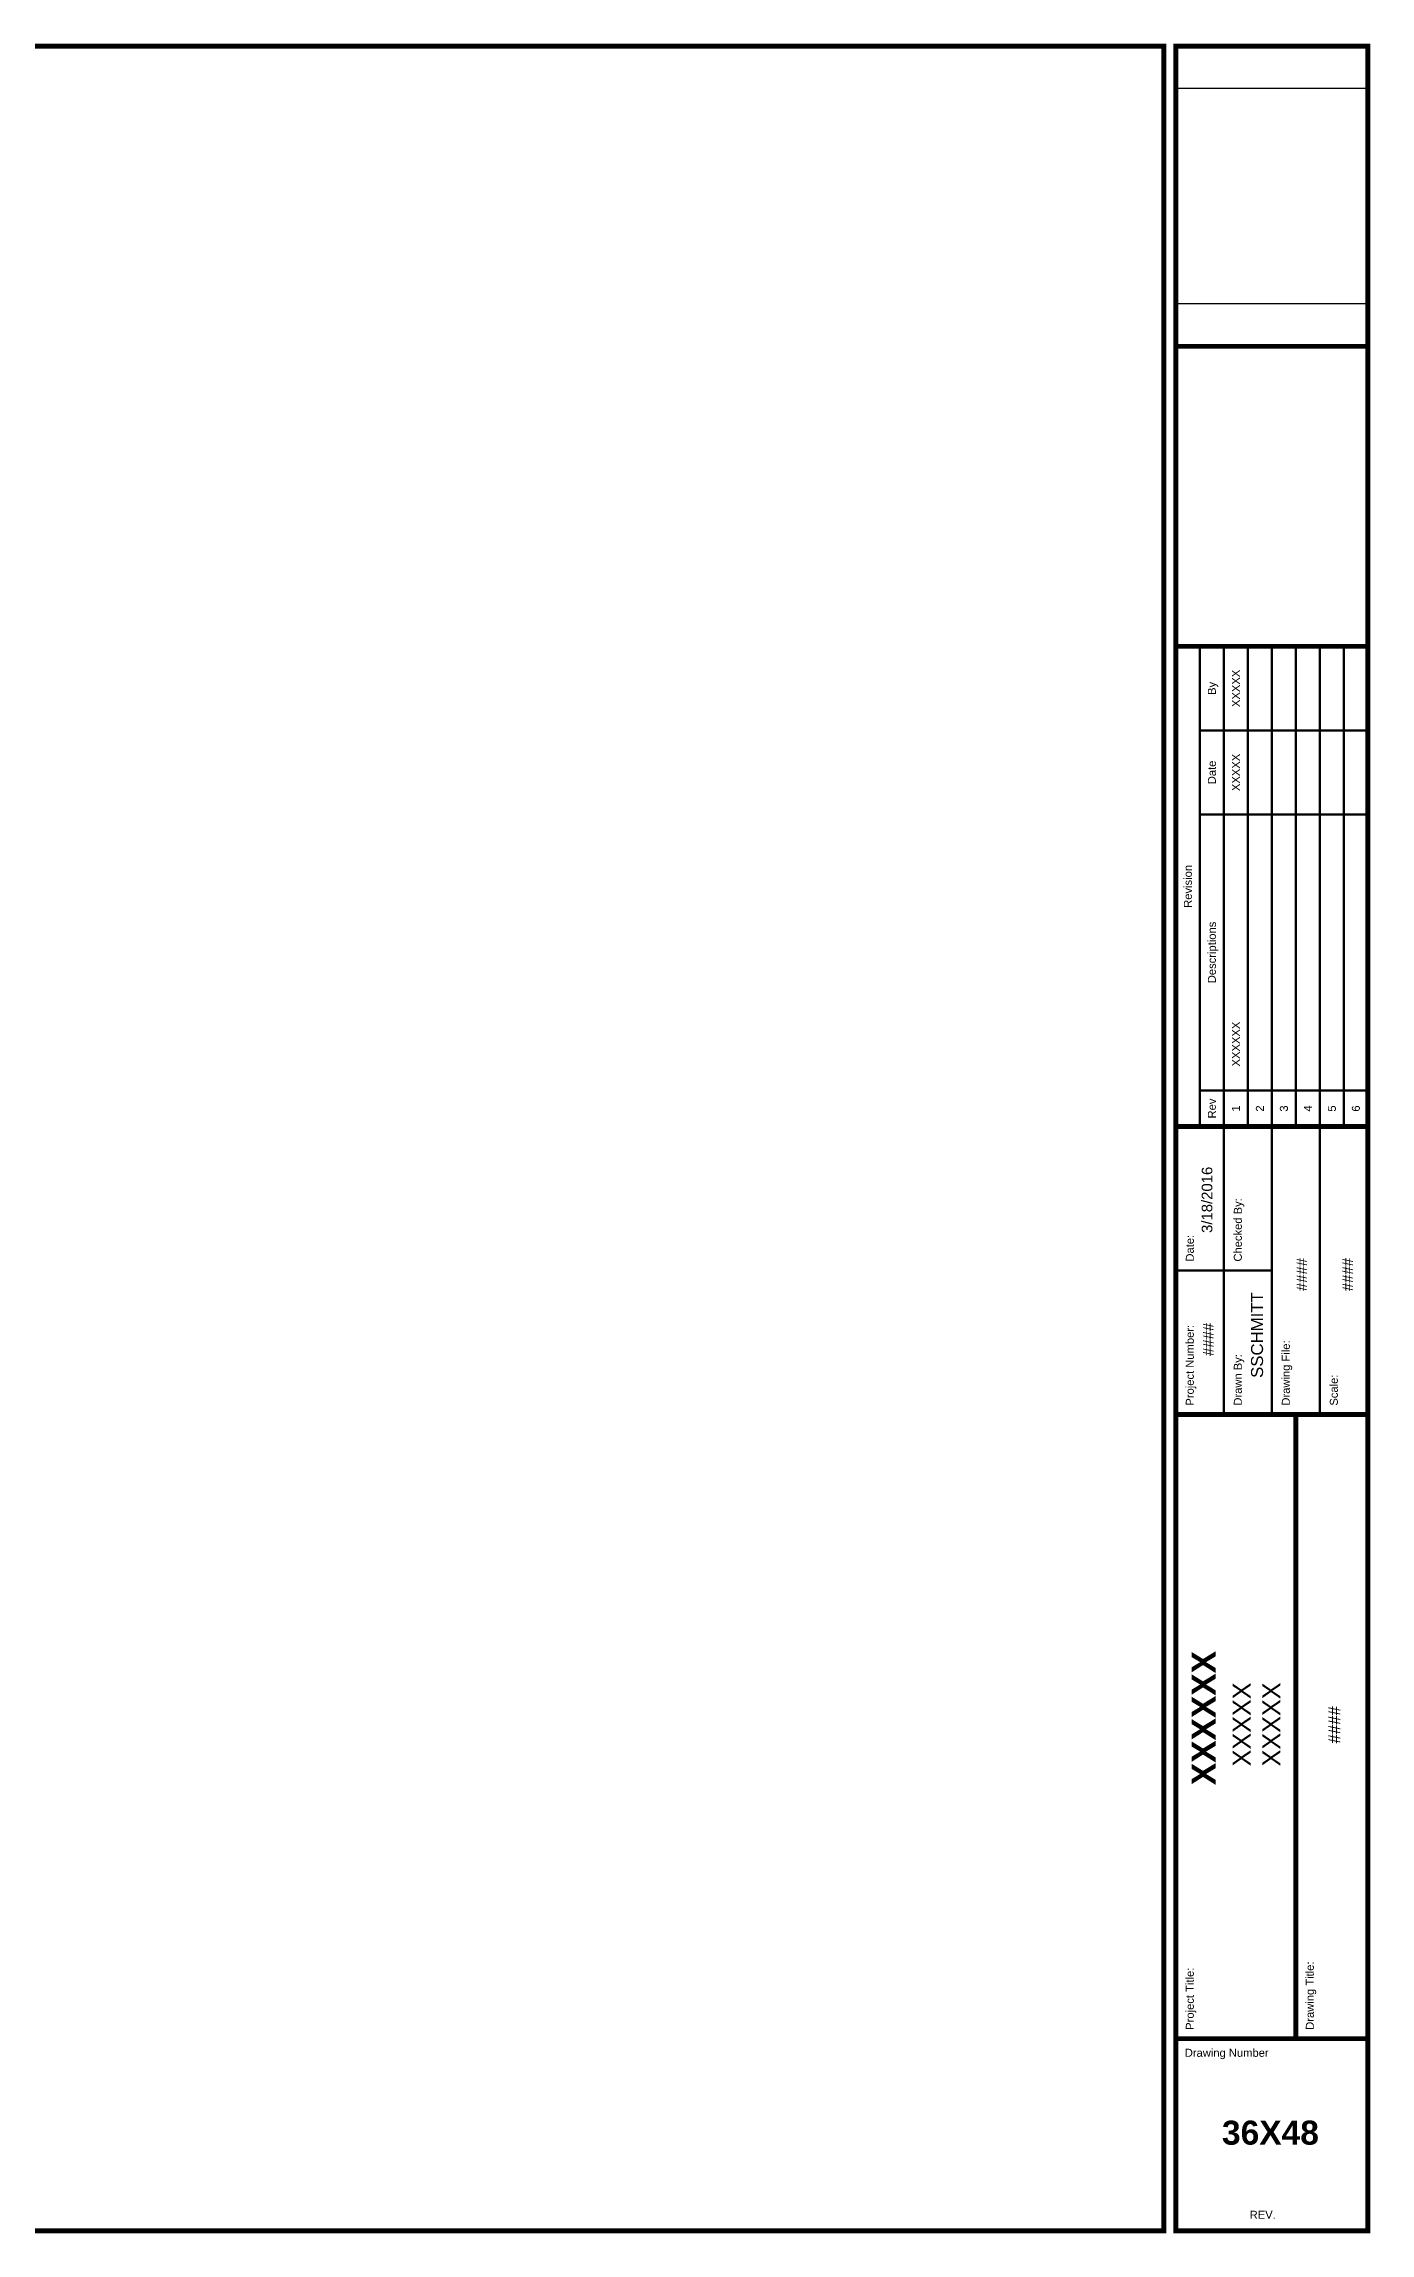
# Paper-space layout '24x36' of a CAD drawing. Header units: inches. Extents: x 0.9 to 71.6, y 0.4 to 23.2.
# Drawn here: x 21.17 to 34.99, y 0.41 to 23.21 of the extents above; entities that cross this region are included whole.
import ezdxf
from ezdxf.enums import TextEntityAlignment as Align

# ---------------------------------------------------------------- set-up
doc = ezdxf.new("R2010")
doc.units = ezdxf.units.IN
doc.header["$MEASUREMENT"] = 0
doc.layers.add('Schedule-Border', color=7, linetype='Continuous', lineweight=80)
for name, color, linetype in [('Schedule-Note', 7, 'Continuous'), ('X-BORD 30x42$0$Bord-Text', 29, 'Continuous'), ('X-BORD 30x42$0$Bord-Text2', 250, 'Continuous')]:
    doc.layers.add(name, color=color, linetype=linetype)
doc.styles.add('10pti', font='arial.ttf')
doc.styles.add('16PTB', font='arialbd.ttf', dxfattribs={"height": 0.25})
picture_1 = doc.add_image_def('image2.tif', size_in_pixel=(676, 759))

# ---------------------------------------------------------------- blocks, each defined once
blk = doc.blocks.new('werwrwrwr')
at = {"layer": 'X-BORD 30x42$0$Bord-Text', "style": '16PTB'}
blk.add_attdef('LAYOUT', text='', height=0.25, dxfattribs=at).set_placement((1.003, 0.922), align=Align.CENTER)
blk = doc.blocks.new('1231qwqaeq')
at = {"layer": 'X-BORD 30x42$0$Bord-Text', "style": '10pti'}
blk.add_attdef('SHEET_TITLE_001', (-0.319, 3.053), '', height=0.125, rotation=90, dxfattribs=at)
blk = doc.blocks.new('asda')
at = {"layer": 'X-BORD 30x42$0$Bord-Text', "style": '10pti'}
blk.add_attdef('DATE', text='', height=0.111, rotation=90, dxfattribs=at).set_placement((-0.065, 0.74), align=Align.CENTER)
blk = doc.blocks.new('asdasdasdasdq')
at = {"layer": 'X-BORD 30x42$0$Bord-Text', "style": '10pti'}
blk.add_attdef('SUBSET', text='', height=0.111, rotation=90, dxfattribs=at).set_placement((-0.055, 1.495), align=Align.CENTER)
blk = doc.blocks.new('sdasdasdasd')
at = {"layer": 'X-BORD 30x42$0$Bord-Text', "style": '10pti'}
blk.add_attdef('DRAWN', text='', height=0.125, rotation=90, dxfattribs=at).set_placement((-0.036, 0.756), align=Align.CENTER)

psp = doc.layouts.new('24x36')

# ---------------------------------------------------------------- linework, layer by layer
at = {"layer": 'Schedule-Border'}
for p, q in [((33.214, 16.938), (33.214, 11.938)), ((33.464, 16.938), (33.464, 8.938)), ((33.714, 16.938), (33.714, 11.938)), ((33.964, 16.938), (33.964, 8.938)), ((34.214, 16.938), (34.214, 11.938)), ((34.464, 16.938), (34.464, 8.938)), ((34.714, 16.938), (34.714, 11.938)), ((34.964, 16.063), (33.214, 16.063)), ((34.964, 15.188), (33.214, 15.188)), ((33.214, 12.313), (34.964, 12.313)), ((33.964, 10.438), (32.964, 10.438))]:
    psp.add_line(p, q, dxfattribs=at)
at = {"layer": 'Schedule-Border', "const_width": 0.05}
for points in [[(0.964, 0.438), (0.964, 23.188), (32.839, 23.188), (32.839, 0.438)], [(32.964, 16.938), (32.964, 23.188), (34.964, 23.188), (34.964, 16.938)], [(32.964, 11.938), (32.964, 16.938), (34.964, 16.938), (34.964, 11.938)], [(32.964, 8.938), (32.964, 11.938), (34.964, 11.938), (34.964, 8.938)], [(32.964, 2.438), (32.964, 8.938), (34.214, 8.938), (34.214, 2.438)], [(34.214, 2.438), (34.214, 8.938), (34.964, 8.938), (34.964, 2.438)], [(32.964, 0.438), (32.964, 2.438), (34.964, 2.438), (34.964, 0.438)]]:
    psp.add_lwpolyline(points, close=True, dxfattribs=at)
psp.add_lwpolyline([(32.964, 20.063), (34.964, 20.063)], dxfattribs=at)

# ---------------------------------------------------------------- block references
at = {"layer": 'Schedule-Note'}
ref = psp.add_blockref('asda', (33.409, 10.434), dxfattribs=at)
ref.add_attrib('DATE', '3/18/2016', dxfattribs={"layer": 'X-BORD 30x42$0$Bord-Text2', "height": 0.111, "rotation": 90, "style": '10pti'}).set_placement((33.344, 11.174), align=Align.CENTER)
ref = psp.add_blockref('asdasdasdasdq', (34.386, 8.901), dxfattribs=at)
ref.add_attrib('SUBSET', '####', dxfattribs={"layer": 'X-BORD 30x42$0$Bord-Text2', "height": 0.111, "rotation": 90, "style": '10pti'}).set_placement((34.331, 10.396), align=Align.CENTER)
ref = psp.add_blockref('asdasdasdasdq', (34.863, 8.901), dxfattribs=at)
ref.add_attrib('SUBSET', '####', dxfattribs={"layer": 'X-BORD 30x42$0$Bord-Text2', "height": 0.111, "rotation": 90, "style": '10pti'}).set_placement((34.808, 10.396), align=Align.CENTER)
ref = psp.add_blockref('sdasdasdasd', (33.908, 9.011), dxfattribs=at)
ref.add_attrib('DRAWN', 'SSCHMITT', dxfattribs={"layer": 'X-BORD 30x42$0$Bord-Text2', "height": 0.125, "rotation": 90, "style": '10pti'}).set_placement((33.872, 9.766), align=Align.CENTER)
ref = psp.add_blockref('asda', (33.423, 8.981), dxfattribs=at)
ref.add_attrib('DATE', '####', dxfattribs={"layer": 'X-BORD 30x42$0$Bord-Text2', "height": 0.111, "rotation": 90, "style": '10pti'}).set_placement((33.358, 9.721), align=Align.CENTER)
ref = psp.add_blockref('1231qwqaeq', (34.997, 2.458), dxfattribs=at)
ref.add_attrib('SHEET_TITLE_001', '####', (34.678, 5.512), dxfattribs={"layer": 'X-BORD 30x42$0$Bord-Text2', "height": 0.125, "rotation": 90, "style": '10pti'})
ref = psp.add_blockref('werwrwrwr', (32.945, 0.413), dxfattribs=at)
ref.add_attrib('LAYOUT', '36X48', dxfattribs={"layer": 'X-BORD 30x42$0$Bord-Text2', "height": 0.25, "style": '16PTB'}).set_placement((33.949, 1.335), align=Align.CENTER)

# ---------------------------------------------------------------- texts
at = {"layer": 'Schedule-Note', "style": '10pti'}
for s, height, p in [('XXXXX', 0.0834, (33.589, 16.5)), ('By', 0.0833, (33.339, 16.5)), ('Date', 0.0833, (33.339, 15.625)), ('XXXXX', 0.0834, (33.589, 15.625)), ('Revision', 0.0833, (33.089, 14.438)), ('Descriptions', 0.08333, (33.339, 13.75)), ('Rev', 0.0833, (33.339, 12.125)), ('1', 0.0833, (33.589, 12.125)), ('2', 0.0833, (33.839, 12.125)), ('3', 0.0833, (34.089, 12.125)), ('4', 0.0833, (34.339, 12.125)), ('5', 0.0833, (34.589, 12.125)), ('6', 0.0833, (34.839, 12.125))]:
    psp.add_text(s, height=height, rotation=90, dxfattribs=at).set_placement(p, align=Align.MIDDLE_CENTER)
psp.add_text('XXXXXX', height=0.0834, rotation=90, dxfattribs=at).set_placement((33.589, 12.563), align=Align.MIDDLE_LEFT)
for s, height, p in [('Checked By:', 0.08333, (33.651, 10.531)), ('Date:', 0.0833, (33.151, 10.531)), ('Project Number:', 0.08333, (33.151, 9.031)), ('Drawing File:', 0.08333, (34.151, 9.031)), ('Drawn By:', 0.0833, (33.651, 9.031)), ('Scale:', 0.0833, (34.651, 9.031)), ('Drawing Title:', 0.08333, (34.401, 2.531)), ('Project Title:', 0.08333, (33.151, 2.531))]:
    psp.add_text(s, height=height, rotation=90, dxfattribs=at).set_placement(p)
at = {"layer": 'Schedule-Note'}
for s, height, style, p in [('XXXXXX', 0.25, '16PTB', (33.378, 5.777)), ('XXXXX', 0.1875, '10pti', (33.744, 5.711)), ('XXXXX', 0.1875, '10pti', (34.052, 5.711))]:
    psp.add_text(s, height=height, rotation=90, dxfattribs=dict(at, style=style)).set_placement(p, align=Align.CENTER)
at = {"layer": 'Schedule-Note', "style": '10pti'}
for s, height, p in [('Drawing Number', 0.08333, (33.057, 2.25)), ('REV.', 0.0833, (33.733, 0.563))]:
    psp.add_text(s, height=height, dxfattribs=at).set_placement(p)

# ---------------------------------------------------------------- pictures from other files: only their frames are drawn
image = psp.add_image(picture_1, insert=(32.964, 20.503), size_in_units=(2, 2.246))
image.dxf.flags = 7

doc.saveas('drawing.dxf')
